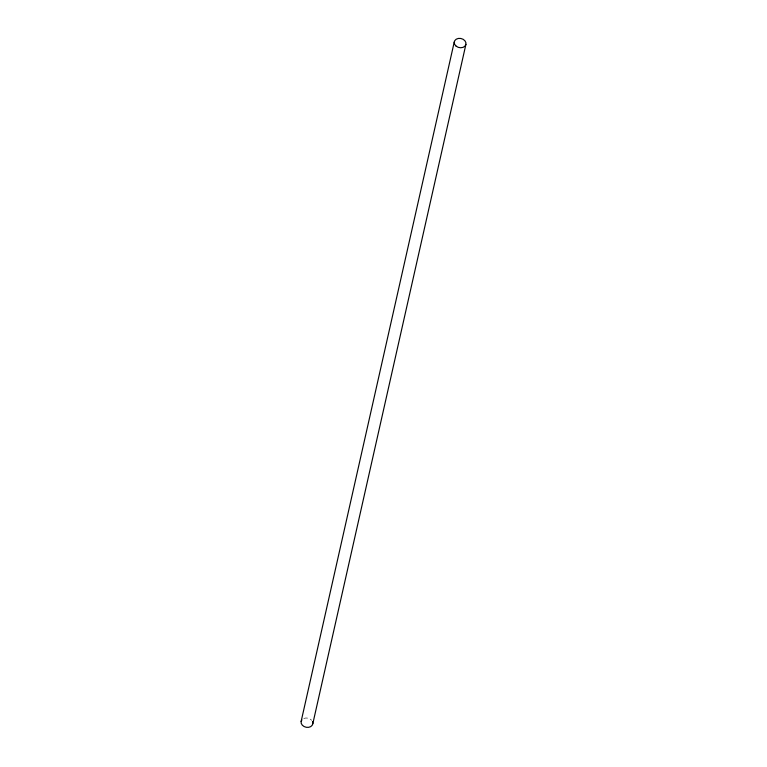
<?xml version="1.0" encoding="UTF-8"?>
<svg xmlns="http://www.w3.org/2000/svg" width="767" height="767" viewBox="0 0 767 767"><rect width="100%" height="100%" fill="white"/><g stroke="black" fill="none" stroke-linecap="round" stroke-linejoin="round"><path stroke-width="0.58" stroke-dasharray="3.83 2.88" d="M303.799 718.478A5.944 4.631 12.7 0 1 311.68 720.328"/><path stroke-width="1.15" d="M301.134 721.411L454.304 41.763M312.754 723.99L465.914 44.342M312.533 721.699A5.944 4.631 12.7 0 1 306.321 727.298A5.944 4.631 12.7 0 1 301.882 719.877M456.116 46.145A5.944 4.631 12.7 0 0 465.857 44.572A5.944 4.631 12.7 0 0 458.359 38.436A5.944 4.631 12.7 0 0 456.116 46.145"/></g></svg>
